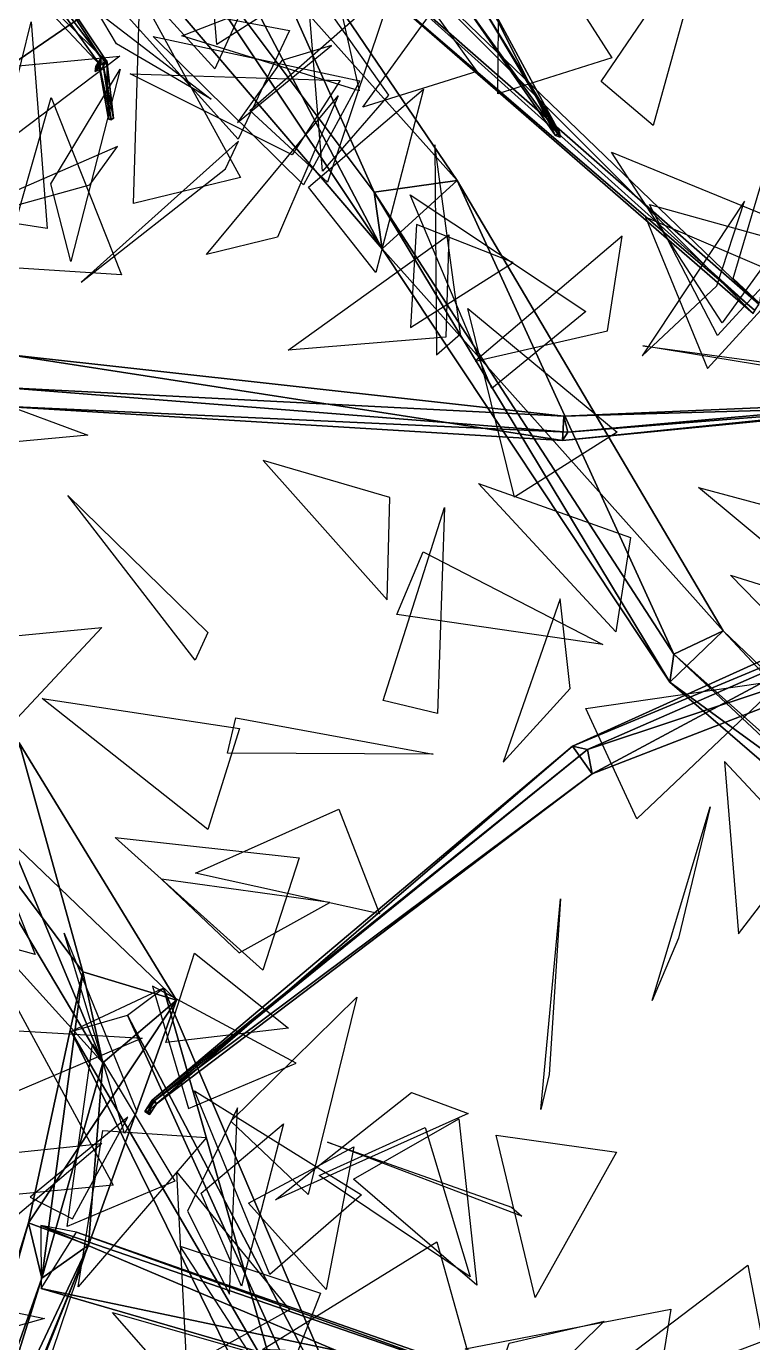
# Model space of a CAD drawing. Extents: x -154 to 171, y -158 to 169.
# Drawn here: x 30.65 to 48.58, y -48.74 to -16.26 of the extents above; entities that cross this region are included whole.
import ezdxf

# ---------------------------------------------------------------- set-up
doc = ezdxf.new("R2010")
doc.units = 0
doc.layers.add('Branches', color=15, linetype='CONTINUOUS')
doc.layers.add('Leaves', color=3, linetype='CONTINUOUS')

msp = doc.modelspace()

# ---------------------------------------------------------------- linework, layer by layer
at = {"layer": 'Branches', "color": 15}
for points in [[(39.232922, -20.351917, 198.627869), (34.88512, -10.629871, 188.887772), (32.475338, -11.320916, 189.951172)], [(41.284584, -20.059771, 197.046951), (34.65881, -12.642264, 187.0672), (34.88512, -10.629871, 188.887772)], [(39.232922, -20.351917, 198.627869), (41.284584, -20.059771, 197.046951), (34.88512, -10.629871, 188.887772)], [(34.982033, -10.762582, 186.945221), (26.339605, -19.906885, 178.102005), (26.483826, -16.075762, 176.757813)], [(34.982033, -10.762582, 186.945221), (35.206299, -13.828568, 188.552628), (26.339605, -19.906885, 178.102005)], [(39.430065, -21.744591, 196.433426), (32.475338, -11.320916, 189.951172), (32.249027, -13.333309, 188.1306)], [(39.430065, -21.744591, 196.433426), (39.232922, -20.351917, 198.627869), (32.475338, -11.320916, 189.951172)], [(39.430065, -21.744591, 196.433426), (32.249027, -13.333309, 188.1306), (34.65881, -12.642264, 187.0672)], [(41.284584, -20.059771, 197.046951), (39.430065, -21.744591, 196.433426), (34.65881, -12.642264, 187.0672)], [(35.206299, -13.828568, 188.552628), (32.152115, -13.200599, 190.073151), (23.270123, -18.87158, 180.553864)], [(32.152115, -13.200599, 190.073151), (23.414343, -15.040457, 179.209671), (23.270123, -18.87158, 180.553864)], [(32.479191, -17.215322, 342.613892), (29.697523, -13.320587, 329.541687), (29.586344, -14.149522, 329.204193)], [(32.497761, -17.035543, 342.651703), (30.391041, -13.764556, 329.173828), (29.697523, -13.320587, 329.541687)], [(32.479191, -17.215322, 342.613892), (32.497761, -17.035543, 342.651703), (29.697523, -13.320587, 329.541687)], [(48.585579, -23.340027, 275.235107), (38.673355, -13.425048, 275.746246), (37.955109, -14.085378, 275.941345)], [(48.730938, -23.11042, 275.177734), (38.270687, -13.939032, 275.009155), (38.673355, -13.425048, 275.746246)], [(48.585579, -23.340027, 275.235107), (48.730938, -23.11042, 275.177734), (38.673355, -13.425048, 275.746246)], [(35.206299, -13.828568, 188.552628), (23.270123, -18.87158, 180.553864), (26.339605, -19.906885, 178.102005)], [(32.64621, -17.141947, 342.624603), (29.586344, -14.149522, 329.204193), (30.391041, -13.764556, 329.173828)], [(32.497761, -17.035543, 342.651703), (32.64621, -17.141947, 342.624603), (30.391041, -13.764556, 329.173828)], [(48.625111, -23.259298, 274.972321), (37.955109, -14.085378, 275.941345), (38.270687, -13.939032, 275.009155)], [(48.730938, -23.11042, 275.177734), (48.625111, -23.259298, 274.972321), (38.270687, -13.939032, 275.009155)], [(32.64621, -17.141947, 342.624603), (32.479191, -17.215322, 342.613892), (29.586344, -14.149522, 329.204193)], [(48.625111, -23.259298, 274.972321), (48.585579, -23.340027, 275.235107), (37.955109, -14.085378, 275.941345)], [(43.707104, -18.954124, 317.899384), (41.820412, -15.194503, 309.927917), (41.335457, -15.5166, 309.811768)], [(43.809891, -18.875011, 317.906555), (41.859299, -15.70004, 309.619141), (41.820412, -15.194503, 309.927917)], [(43.707104, -18.954124, 317.899384), (43.809891, -18.875011, 317.906555), (41.820412, -15.194503, 309.927917)], [(43.822117, -18.992706, 317.852936), (41.335457, -15.5166, 309.811768), (41.859299, -15.70004, 309.619141)], [(43.822117, -18.992706, 317.852936), (43.707104, -18.954124, 317.899384), (41.335457, -15.5166, 309.811768)], [(43.809891, -18.875011, 317.906555), (43.822117, -18.992706, 317.852936), (41.859299, -15.70004, 309.619141)], [(32.355011, -17.372412, 343.666046), (32.497761, -17.035543, 342.651703), (32.479191, -17.215322, 342.613892)], [(32.355011, -17.372412, 343.666046), (32.36898, -17.245501, 343.689972), (32.497761, -17.035543, 342.651703)], [(32.472855, -17.323507, 343.69046), (32.355011, -17.372412, 343.666046), (32.479191, -17.215322, 342.613892)], [(32.36898, -17.245501, 343.689972), (32.64621, -17.141947, 342.624603), (32.497761, -17.035543, 342.651703)], [(32.36898, -17.245501, 343.689972), (32.472855, -17.323507, 343.69046), (32.64621, -17.141947, 342.624603)], [(32.678379, -18.549992, 343.003693), (32.641212, -17.103039, 342.687317), (32.437675, -17.131865, 342.688354)], [(32.745739, -18.56645, 342.89386), (32.437675, -17.131865, 342.688354), (32.544273, -17.157909, 342.514526)], [(32.745739, -18.56645, 342.89386), (32.678379, -18.549992, 343.003693), (32.437675, -17.131865, 342.688354)], [(32.472855, -17.323507, 343.69046), (32.479191, -17.215322, 342.613892), (32.64621, -17.141947, 342.624603)], [(32.806999, -18.531776, 343.003021), (32.544273, -17.157909, 342.514526), (32.641212, -17.103039, 342.687317)], [(32.806999, -18.531776, 343.003021), (32.745739, -18.56645, 342.89386), (32.544273, -17.157909, 342.514526)], [(32.678379, -18.549992, 343.003693), (32.806999, -18.531776, 343.003021), (32.641212, -17.103039, 342.687317)], [(32.36898, -17.245501, 343.689972), (32.355011, -17.372412, 343.666046), (32.472855, -17.323507, 343.69046)], [(32.678379, -18.549992, 343.003693), (32.745739, -18.56645, 342.89386), (32.806999, -18.531776, 343.003021)], [(43.809891, -18.875011, 317.906555), (43.707104, -18.954124, 317.899384), (43.822117, -18.992706, 317.852936)], [(46.631245, -31.745718, 203.314621), (41.284584, -20.059771, 197.046951), (39.232922, -20.351917, 198.627869)], [(47.845394, -31.177509, 201.983292), (39.430065, -21.744591, 196.433426), (41.284584, -20.059771, 197.046951)], [(46.631245, -31.745718, 203.314621), (47.845394, -31.177509, 201.983292), (41.284584, -20.059771, 197.046951)], [(46.533741, -32.44125, 201.560715), (39.232922, -20.351917, 198.627869), (39.430065, -21.744591, 196.433426)], [(46.533741, -32.44125, 201.560715), (46.631245, -31.745718, 203.314621), (39.232922, -20.351917, 198.627869)], [(47.845394, -31.177509, 201.983292), (46.533741, -32.44125, 201.560715), (39.430065, -21.744591, 196.433426)], [(43.881706, -26.473223, 206.25943), (30.191427, -24.356781, 205.073654), (29.85107, -25.621012, 205.270325)], [(43.913074, -25.877567, 206.148529), (30.079254, -25.165024, 204.048523), (30.191427, -24.356781, 205.073654)], [(43.881706, -26.473223, 206.25943), (43.913074, -25.877567, 206.148529), (30.191427, -24.356781, 205.073654)], [(44.017204, -26.268312, 205.704697), (29.85107, -25.621012, 205.270325), (30.079254, -25.165024, 204.048523)], [(43.913074, -25.877567, 206.148529), (44.017204, -26.268312, 205.704697), (30.079254, -25.165024, 204.048523)], [(44.017204, -26.268312, 205.704697), (43.881706, -26.473223, 206.25943), (29.85107, -25.621012, 205.270325)], [(52.581013, -25.5865, 209.456299), (43.881706, -26.473223, 206.25943), (44.017204, -26.268312, 205.704697)], [(52.581013, -25.5865, 209.456299), (52.537868, -25.630095, 209.570816), (43.881706, -26.473223, 206.25943)], [(52.537868, -25.630095, 209.570816), (43.913074, -25.877567, 206.148529), (43.881706, -26.473223, 206.25943)], [(52.537868, -25.630095, 209.570816), (52.538567, -25.502598, 209.545929), (43.913074, -25.877567, 206.148529)], [(52.538567, -25.502598, 209.545929), (44.017204, -26.268312, 205.704697), (43.913074, -25.877567, 206.148529)], [(52.538567, -25.502598, 209.545929), (52.581013, -25.5865, 209.456299), (44.017204, -26.268312, 205.704697)], [(44.12801, -34.020748, 254.063141), (56.377155, -28.910933, 249.011749), (55.409367, -28.918537, 247.76091)], [(44.12801, -34.020748, 254.063141), (44.504238, -34.098969, 254.837341), (56.377155, -28.910933, 249.011749)], [(44.613499, -34.704796, 254.230652), (44.12801, -34.020748, 254.063141), (55.409367, -28.918537, 247.76091)], [(44.504238, -34.098969, 254.837341), (56.259884, -30.190639, 248.089859), (56.377155, -28.910933, 249.011749)], [(44.613499, -34.704796, 254.230652), (55.409367, -28.918537, 247.76091), (56.259884, -30.190639, 248.089859)], [(44.504238, -34.098969, 254.837341), (44.613499, -34.704796, 254.230652), (56.259884, -30.190639, 248.089859)], [(57.66621, -40.546848, 204.23555), (46.533741, -32.44125, 201.560715), (47.845394, -31.177509, 201.983292)], [(57.092236, -41.057087, 205.120972), (47.845394, -31.177509, 201.983292), (46.631245, -31.745718, 203.314621)], [(57.092236, -41.057087, 205.120972), (57.66621, -40.546848, 204.23555), (47.845394, -31.177509, 201.983292)], [(57.076241, -41.527729, 204.047668), (46.631245, -31.745718, 203.314621), (46.533741, -32.44125, 201.560715)], [(57.076241, -41.527729, 204.047668), (57.092236, -41.057087, 205.120972), (46.631245, -31.745718, 203.314621)], [(57.66621, -40.546848, 204.23555), (57.076241, -41.527729, 204.047668), (46.533741, -32.44125, 201.560715)], [(32.539505, -41.830982, 291.300995), (27.920616, -34.077694, 277.136566), (27.700787, -36.491486, 275.956177)], [(32.051517, -39.585701, 292.136566), (30.47332, -33.933662, 276.281616), (27.920616, -34.077694, 277.136566)], [(32.539505, -41.830982, 291.300995), (32.051517, -39.585701, 292.136566), (27.920616, -34.077694, 277.136566)], [(34.356106, -40.289276, 291.722534), (30.25349, -36.347454, 275.101227), (30.47332, -33.933662, 276.281616)], [(32.051517, -39.585701, 292.136566), (34.356106, -40.289276, 291.722534), (30.47332, -33.933662, 276.281616)], [(33.865208, -42.846729, 257.685364), (33.754494, -42.753601, 257.669281), (44.12801, -34.020748, 254.063141)], [(33.754494, -42.753601, 257.669281), (44.504238, -34.098969, 254.837341), (44.12801, -34.020748, 254.063141)], [(33.754494, -42.753601, 257.669281), (33.824104, -42.762283, 257.798553), (44.504238, -34.098969, 254.837341)], [(33.824104, -42.762283, 257.798553), (44.613499, -34.704796, 254.230652), (44.504238, -34.098969, 254.837341)], [(33.865208, -42.846729, 257.685364), (44.12801, -34.020748, 254.063141), (44.613499, -34.704796, 254.230652)], [(33.824104, -42.762283, 257.798553), (33.865208, -42.846729, 257.685364), (44.613499, -34.704796, 254.230652)], [(32.539505, -41.830982, 291.300995), (27.700787, -36.491486, 275.956177), (30.25349, -36.347454, 275.101227)], [(34.356106, -40.289276, 291.722534), (32.539505, -41.830982, 291.300995), (30.25349, -36.347454, 275.101227)], [(30.710072, -45.778938, 307.786926), (34.356106, -40.289276, 291.722534), (32.051517, -39.585701, 292.136566)], [(31.033401, -47.150215, 307.079285), (30.710072, -45.778938, 307.786926), (32.051517, -39.585701, 292.136566)], [(31.033401, -47.150215, 307.079285), (32.051517, -39.585701, 292.136566), (32.539505, -41.830982, 291.300995)], [(37.96669, -53.718769, 293.630005), (34.037113, -39.99139, 292.544739), (31.75684, -41.057346, 292.340607)], [(39.515137, -52.81089, 293.758179), (33.153175, -40.657223, 290.27475), (34.037113, -39.99139, 292.544739)], [(37.96669, -53.718769, 293.630005), (39.515137, -52.81089, 293.758179), (34.037113, -39.99139, 292.544739)], [(30.710072, -45.778938, 307.786926), (32.184574, -46.335682, 307.74704), (34.356106, -40.289276, 291.722534)], [(32.184574, -46.335682, 307.74704), (32.539505, -41.830982, 291.300995), (34.356106, -40.289276, 291.722534)], [(38.832043, -53.165878, 292.152222), (31.75684, -41.057346, 292.340607), (33.153175, -40.657223, 290.27475)], [(39.515137, -52.81089, 293.758179), (38.832043, -53.165878, 292.152222), (33.153175, -40.657223, 290.27475)], [(38.832043, -53.165878, 292.152222), (37.96669, -53.718769, 293.630005), (31.75684, -41.057346, 292.340607)], [(32.184574, -46.335682, 307.74704), (31.033401, -47.150215, 307.079285), (32.539505, -41.830982, 291.300995)], [(33.691452, -43.105461, 257.805756), (33.580639, -43.038101, 257.798157), (33.754494, -42.753601, 257.669281)], [(33.580639, -43.038101, 257.798157), (33.824104, -42.762283, 257.798553), (33.754494, -42.753601, 257.669281)], [(33.580639, -43.038101, 257.798157), (33.651077, -43.035183, 257.907288), (33.824104, -42.762283, 257.798553)], [(33.651077, -43.035183, 257.907288), (33.865208, -42.846729, 257.685364), (33.824104, -42.762283, 257.798553)], [(33.651077, -43.035183, 257.907288), (33.691452, -43.105461, 257.805756), (33.865208, -42.846729, 257.685364)], [(33.691452, -43.105461, 257.805756), (33.754494, -42.753601, 257.669281), (33.865208, -42.846729, 257.685364)], [(33.651077, -43.035183, 257.907288), (33.580639, -43.038101, 257.798157), (33.691452, -43.105461, 257.805756)], [(27.393888, -56.456184, 320.717133), (32.184574, -46.335682, 307.74704), (30.710072, -45.778938, 307.786926)], [(27.564816, -56.953453, 320.242554), (27.393888, -56.456184, 320.717133), (30.710072, -45.778938, 307.786926)], [(27.564816, -56.953453, 320.242554), (30.710072, -45.778938, 307.786926), (31.033401, -47.150215, 307.079285)], [(42.751091, -50.813175, 314.517059), (31.014786, -45.848446, 308.336487), (31.02228, -47.405132, 307.478333)], [(42.751091, -50.813175, 314.517059), (42.665524, -49.86755, 314.975281), (31.014786, -45.848446, 308.336487)], [(42.665524, -49.86755, 314.975281), (31.890982, -46.011261, 306.798462), (31.014786, -45.848446, 308.336487)], [(43.114693, -49.947842, 314.036957), (31.02228, -47.405132, 307.478333), (31.890982, -46.011261, 306.798462)], [(42.665524, -49.86755, 314.975281), (43.114693, -49.947842, 314.036957), (31.890982, -46.011261, 306.798462)], [(27.393888, -56.456184, 320.717133), (28.069269, -56.646435, 320.620239), (32.184574, -46.335682, 307.74704)], [(28.069269, -56.646435, 320.620239), (31.033401, -47.150215, 307.079285), (32.184574, -46.335682, 307.74704)], [(31.408134, -57.277084, 284.355896), (22.955469, -48.048584, 278.099091), (23.851332, -46.811981, 279.152863)], [(30.538717, -57.840321, 284.781799), (31.408134, -57.277084, 284.355896), (23.851332, -46.811981, 279.152863)], [(30.531366, -50.458622, 238.281754), (30.834314, -49.451504, 238.068405), (20.820673, -47.357029, 228.844925)], [(30.834314, -49.451504, 238.068405), (21.372253, -48.636551, 227.750397), (20.820673, -47.357029, 228.844925)], [(28.069269, -56.646435, 320.620239), (27.564816, -56.953453, 320.242554), (31.033401, -47.150215, 307.079285)], [(43.114693, -49.947842, 314.036957), (42.751091, -50.813175, 314.517059), (31.02228, -47.405132, 307.478333)], [(30.978487, -58.156845, 283.788177), (22.330301, -47.653946, 279.800751), (22.955469, -48.048584, 278.099091)], [(30.978487, -58.156845, 283.788177), (30.538717, -57.840321, 284.781799), (22.330301, -47.653946, 279.800751)], [(31.408134, -57.277084, 284.355896), (30.978487, -58.156845, 283.788177), (22.955469, -48.048584, 278.099091)], [(31.351524, -50.26244, 237.618103), (20.06584, -48.978458, 228.925873), (21.372253, -48.636551, 227.750397)], [(30.834314, -49.451504, 238.068405), (31.351524, -50.26244, 237.618103), (21.372253, -48.636551, 227.750397)]]:
    msp.add_3dface(points, dxfattribs=at)
at = {"layer": 'Leaves', "color": 3}
for points in [[(34.945862, -11.706031, 271.978149), (37.640697, -15.242733, 269.243256), (35.353424, -16.702606, 270.522766)], [(42.333687, -12.713301, 302.445892), (45.09729, -17.033361, 303.42038), (42.291386, -17.918779, 302.834778)], [(31.830137, -13.490091, 327.120453), (36.427757, -14.837208, 329.19342), (35.3046, -17.305191, 327.909851)], [(47.507767, -13.68396, 274.707153), (46.123047, -18.706768, 274.384705), (44.833782, -17.614557, 276.863586)], [(34.492977, -16.487801, 341.961182), (38.232811, -15.036423, 345.301392), (38.870144, -17.844875, 344.460907)], [(39.7328, -15.201232, 306.965485), (38.08313, -20.104879, 307.660339), (36.170139, -18.333351, 309.144287)], [(37.571323, -15.103833, 273.433563), (39.593975, -17.956638, 269.557953), (37.962967, -19.826479, 271.244232)], [(32.710041, -15.516819, 332.054718), (37.14666, -16.35643, 334.674164), (35.878231, -19.040867, 334.244171)], [(33.452854, -15.443041, 186.523682), (35.934883, -19.983528, 185.835556), (33.296776, -20.627762, 187.110443)], [(32.409153, -15.900357, 190.546494), (35.211292, -18.057001, 194.386673), (32.876499, -16.692101, 195.685059)], [(41.769569, -17.369024, 317.404816), (38.957367, -18.25238, 321.713074), (40.684956, -15.867418, 322.285248)], [(30.776087, -16.142244, 328.5159), (31.165321, -21.243422, 329.553436), (29.571043, -20.997377, 327.024048)], [(33.786083, -16.505682, 305.997589), (38.878933, -17.603559, 305.669678), (37.489265, -20.16452, 306.384033)], [(36.955929, -17.096846, 198.157288), (35.863373, -18.625307, 203.027634), (38.181057, -16.730062, 203.218384)], [(32.964176, -16.988792, 313.919006), (28.801229, -20.138201, 313.951965), (27.858719, -17.474072, 312.944946)], [(32.970936, -17.312773, 192.929321), (31.748636, -22.062504, 194.717072), (31.25654, -20.141232, 196.967972)], [(33.214958, -17.4319, 183.463654), (38.393852, -17.596903, 184.097549), (37.214203, -19.429302, 186.159286)], [(40.45393, -17.808512, 311.965912), (39.279625, -22.334133, 314.287476), (37.618938, -20.223257, 315.624023)], [(31.262543, -18.015261, 336.961487), (33.001728, -22.388815, 339.219177), (30.074902, -22.198353, 339.849579)], [(38.345985, -17.973503, 312.66507), (36.854885, -21.458752, 316.253906), (35.101368, -21.885141, 313.857361)], [(49.437088, -17.953165, 277.464478), (48.741611, -23.08831, 276.834686), (48.097805, -22.476219, 279.700134)], [(32.005413, -22.565615, 205.595245), (35.568779, -19.769638, 208.190414), (35.884876, -19.086481, 205.286392)], [(28.123259, -21.306185, 205.606476), (32.222733, -20.164228, 208.629761), (32.900932, -19.218788, 205.864594)], [(40.731831, -19.183655, 276.031128), (40.771267, -24.365574, 275.401703), (41.368286, -23.844063, 278.295074)], [(45.091888, -19.363207, 315.685822), (49.549187, -21.188059, 317.698914), (47.821598, -23.573021, 317.12674)], [(40.123379, -20.410593, 192.5961), (44.45623, -23.295071, 192.200851), (42.138546, -25.190315, 192.010101)], [(45.846611, -24.389582, 208.512375), (47.695011, -22.65649, 213.07634), (48.371986, -20.574255, 211.025482)], [(46.03072, -20.652372, 272.979126), (49.729198, -21.680052, 269.441437), (47.70945, -23.889467, 269.243713)], [(45.933903, -20.968674, 277.502869), (47.461697, -24.698862, 280.819733), (49.481445, -22.489447, 281.017456)], [(37.11145, -24.249401, 203.249802), (41.075714, -21.39922, 201.402893), (41.008572, -23.928839, 199.791519)], [(40.277142, -21.147654, 201.254547), (40.133392, -23.685066, 205.814255), (42.669857, -22.08316, 205.798752)], [(41.72641, -24.516981, 207.731094), (44.993633, -23.767405, 211.732758), (45.353451, -21.437122, 209.877945)], [(41.544765, -23.217436, 194.784637), (45.234623, -26.270916, 192.708282), (42.698158, -27.872822, 192.723785)], [(45.864395, -24.14397, 200.767395), (49.579624, -24.645588, 204.399963), (50.925762, -24.973682, 201.73909)], [(27.811016, -26.746765, 270.476898), (29.899452, -25.506617, 275.097565), (32.168274, -26.346813, 273.32373)], [(36.500313, -26.974041, 207.552567), (39.554966, -30.409485, 210.025787), (39.622108, -27.879866, 211.637161)], [(41.8116, -27.534147, 203.957016), (45.56329, -28.868986, 200.581665), (45.203472, -31.199268, 202.436478)], [(31.680107, -27.830141, 204.321381), (35.135658, -31.21138, 202.352524), (34.819561, -31.894535, 205.256546)], [(47.235786, -27.640329, 205.670456), (51.926796, -28.892706, 203.753189), (51.249821, -30.974941, 205.804047)], [(40.972466, -28.127831, 198.783783), (40.803349, -33.217106, 197.634567), (39.457211, -32.889011, 200.295441)], [(44.877171, -31.511223, 252.539932), (39.797516, -30.768093, 251.593964), (40.446163, -29.222561, 254.082047)], [(48.026459, -29.79644, 199.19133), (52.980934, -31.356321, 198.671783), (51.320988, -33.17186, 196.954697)], [(43.825359, -30.382074, 203.871841), (42.416996, -34.413082, 206.874741), (44.076942, -32.597542, 208.591827)], [(30.310976, -33.454285, 282.549561), (29.594751, -31.374081, 287.283447), (32.513851, -31.093138, 286.651062)], [(49.333771, -32.383968, 248.827148), (45.713894, -35.81274, 247.281174), (44.460205, -33.093517, 247.096558)], [(31.047951, -32.842567, 271.030151), (35.912624, -33.580257, 272.773926), (35.133469, -36.079933, 271.309509)], [(40.692135, -34.217903, 254.626633), (35.615738, -34.188248, 253.410355), (35.821018, -33.319859, 256.274567)], [(47.880569, -34.396248, 205.387512), (48.228325, -38.649124, 208.394516), (49.866798, -36.516773, 209.724365)], [(34.82592, -37.149902, 285.585388), (38.365757, -35.574108, 289.083435), (39.371681, -38.16069, 287.944275)], [(47.526127, -35.518562, 254.338608), (46.746784, -38.754143, 258.36026), (46.098137, -40.299675, 255.872177)], [(32.848515, -36.269917, 275.517487), (37.383804, -36.776131, 278.052246), (36.488995, -39.545647, 277.32486)], [(30.870775, -39.15683, 295.979767), (27.38916, -38.206623, 299.751434), (29.919174, -36.800186, 300.539459)], [(38.142921, -37.877861, 258.165009), (33.992142, -37.301979, 261.277771), (35.901608, -39.116173, 262.713959)], [(43.831417, -37.790405, 255.484756), (43.55368, -42.119621, 258.388306), (43.3484, -42.98801, 255.524078)], [(31.586021, -38.633362, 276.487885), (33.382778, -43.034592, 278.64444), (33.075481, -43.575619, 275.709686)], [(34.099186, -41.335892, 300.872437), (34.800323, -39.129726, 305.551239), (37.122398, -40.97794, 305.112946)], [(33.763569, -39.93985, 295.027863), (34.65546, -42.960922, 299.190521), (37.310303, -41.844048, 298.351227)], [(38.808739, -40.210949, 254.332626), (37.605385, -45.086395, 252.90715), (35.695919, -43.272202, 251.470963)], [(30.457945, -40.538734, 280.080688), (32.799316, -44.853523, 281.855682), (29.880217, -45.134468, 282.488068)], [(33.515625, -41.22768, 255.899506), (29.398817, -42.972801, 253.205719), (28.360777, -40.923122, 255.134781)], [(32.28326, -41.376999, 288.432892), (34.315212, -44.751808, 285.007721), (31.66037, -45.868683, 285.847015)], [(34.805897, -42.527988, 289.175873), (38.923088, -45.089211, 291.109497), (36.658981, -47.054371, 291.000153)], [(36.803837, -45.214779, 310.251892), (40.153805, -42.562111, 313.250427), (41.553795, -43.086422, 310.649445)], [(30.751177, -45.14587, 310.262634), (31.790205, -45.685848, 315.349762), (33.158272, -43.171165, 314.452667)], [(35.864143, -42.941624, 258.984344), (34.626816, -45.496063, 263.365417), (35.664856, -47.545742, 261.43634)], [(31.934717, -47.365429, 239.388412), (32.539188, -43.506809, 242.851883), (35.0966, -43.673954, 241.29248)], [(35.963512, -47.343086, 248.679382), (34.966827, -45.046963, 253.260269), (37.000492, -43.339344, 251.864471)], [(41.603893, -47.115391, 329.877289), (37.877598, -44.614464, 332.543762), (40.496277, -43.432217, 333.406799)], [(41.770794, -47.320259, 324.966095), (38.727962, -44.700718, 328.302155), (41.329346, -43.213417, 328.158142)], [(28.781099, -46.991135, 236.277176), (30.456253, -44.039101, 240.24321), (32.518337, -43.820934, 238.075211)], [(38.088329, -43.793114, 292.404633), (42.626793, -45.393967, 294.42691), (42.883472, -45.620281, 291.446503)], [(43.209888, -47.622646, 314.946533), (42.243595, -43.615978, 318.150116), (45.213417, -44.039886, 318.171387)], [(38.054283, -47.424698, 253.098495), (36.133587, -45.295166, 257.460388), (38.731342, -43.905537, 256.894165)], [(34.364227, -44.53347, 294.359772), (37.147846, -47.925564, 297.187347), (34.617832, -49.332001, 296.399323)], [(34.446053, -46.358036, 304.408295), (37.913452, -47.518616, 308.133911), (36.895424, -50.12849, 307.060516)], [(36.478027, -48.903938, 242.609039), (40.785004, -46.250126, 243.896362), (41.589359, -49.129341, 243.645111)], [(32.093441, -46.568871, 292.099091), (30.478819, -51.363899, 290.814301), (30.222139, -51.137585, 293.794708)], [(45.246727, -49.262901, 320.098419), (48.454594, -46.824337, 323.416992), (49.020435, -49.759533, 323.670868)], [(30.097746, -48.419533, 314.424927), (28.186621, -47.536236, 319.201691), (31.105337, -48.142078, 319.539398)], [(32.777023, -47.996037, 305.36261), (37.563755, -49.369244, 303.796875), (36.195686, -51.883926, 304.69397)], [(41.48418, -48.888714, 310.552856), (46.555511, -47.911797, 309.793121), (46.099026, -50.767876, 308.996613)], [(26.366035, -48.390308, 277.787842), (31.510914, -49.271385, 277.725067), (30.279694, -51.216343, 275.801208)], [(41.714767, -51.364895, 297.624542), (42.564144, -48.754333, 302.064514), (44.911732, -48.20541, 300.279144)], [(45.220898, -50.064701, 312.689178), (49.754765, -48.350903, 310.750885), (49.841034, -51.347027, 310.625214)]]:
    msp.add_3dface(points, dxfattribs=at)

doc.saveas('drawing.dxf')
